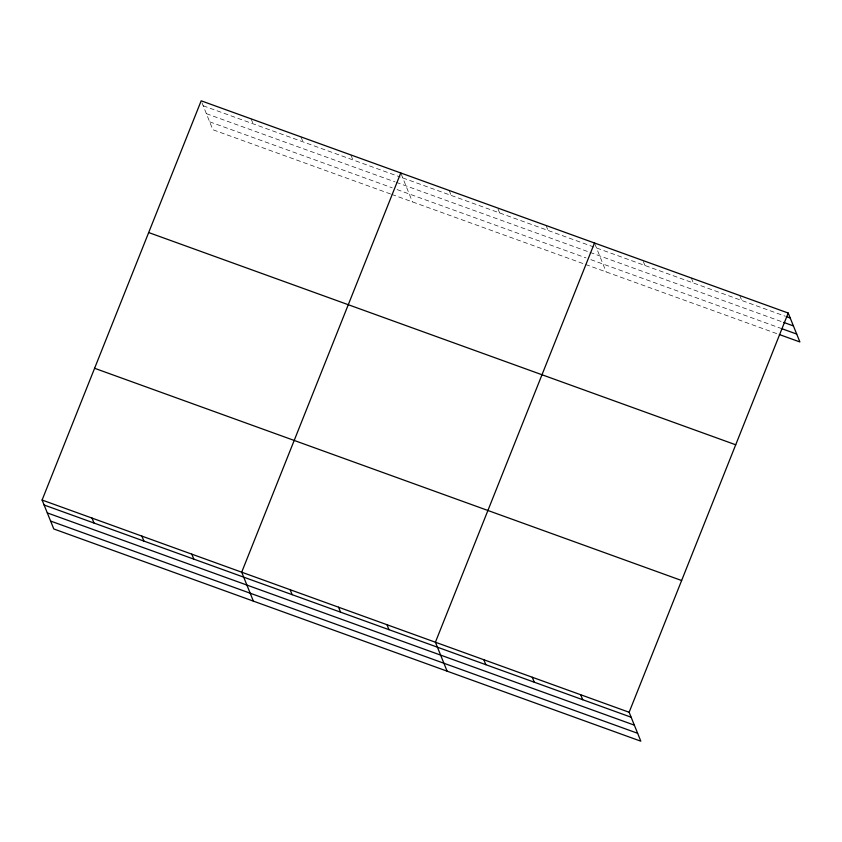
<?xml version="1.0" encoding="UTF-8"?>
<svg xmlns="http://www.w3.org/2000/svg" width="842" height="842" viewBox="0 0 842 842"><rect width="100%" height="100%" fill="white"/><g stroke="black" fill="none" stroke-linecap="round" stroke-linejoin="round"><path stroke-width="0.63" stroke-dasharray="4.21 3.16" d="M203.185 105.776L400.339 177.052M402.771 177.925L785.375 316.255M206.374 113.681L395.014 181.883M396.235 182.325L588.79 251.937M590.01 252.379L782.513 321.97M209.669 121.827L392.225 187.829M397.087 189.587L586.032 257.894M590.873 259.652L780.966 328.369M390.551 193.976L212.868 129.742L201.175 100.808M391.772 194.418L584.39 264.051M585.6 264.493L778.103 334.095M739.781 295.531L741.791 300.499M691.345 278.018L693.355 282.986M643.32 261.504L644.93 265.472M594.894 243.991L606.177 271.934M546.058 225.488L548.068 230.455M498.032 208.974L499.632 212.952M449.196 190.471L451.207 195.439M401.171 173.957L412.454 201.901M350.872 154.928L352.882 159.885M300.973 136.888L302.983 141.856M251.074 118.848L253.084 123.816"/><path stroke-width="1.26" d="M788.207 313.035L629.132 712.258L640.825 741.192L53.793 528.965L42.1 500.032L201.175 100.808L788.207 313.035L799.9 341.968L779.313 334.527M400.771 172.968L241.696 572.192L253.379 601.125M594.494 243.001L435.409 642.225L447.102 671.158M786.586 316.687L790.217 318.002M783.723 322.412L793.417 325.917M782.176 328.812L796.7 334.063M148.687 232.55L735.719 444.787M94.599 368.28L681.631 580.517M42.1 500.032L629.132 712.258M44.11 505L631.142 717.226M47.299 512.904L634.331 725.141M50.594 521.051L637.626 733.287M580.706 694.755L582.706 699.723M532.27 677.242L534.281 682.209M483.845 659.739L485.845 664.696M386.983 624.711L388.993 629.679M338.547 607.208L340.557 612.176M290.122 589.695L292.132 594.663M191.797 554.152L193.797 559.12M141.898 536.112L143.898 541.08M91.999 518.072L94.009 523.04"/></g></svg>
